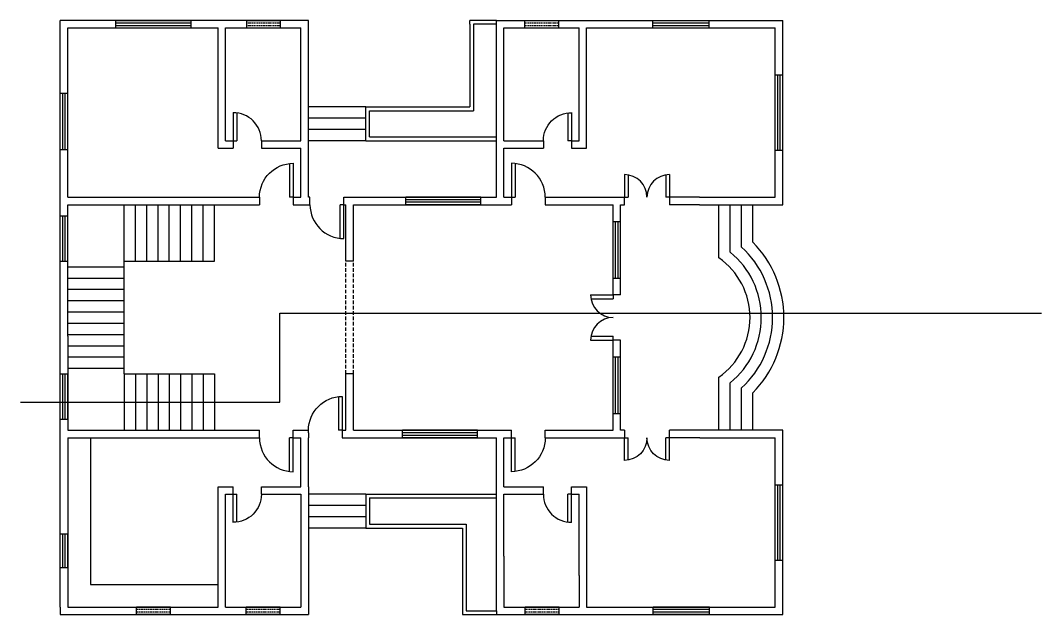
# Model space of a CAD drawing. Header units: millimetres. Extents: x -938220 to 926261, y -44187 to 232552.
# Drawn here: x -685143 to -657984, y 41745 to 57545 of the extents above; entities that cross this region are included whole.
import ezdxf

# ---------------------------------------------------------------- set-up
doc = ezdxf.new("R2010")
doc.units = ezdxf.units.MM
doc.linetypes.add('HIDDEN', pattern=[9.525, 6.35, -3.175])
for name, color, linetype in [('ARCH', 235, 'Continuous'), ('DOORS', 30, 'Continuous'), ('STEPS', 11, 'Continuous'), ('TEXT', 170, 'Continuous'), ('VENTILATOR', 130, 'Continuous')]:
    doc.layers.add(name, color=color, linetype=linetype)
doc.layers.add('walls', color=7, linetype='Continuous', true_color=0xf8ce8b)
doc.layers.add('WINDOWS', color=7, linetype='Continuous', true_color=0xd4e480)
doc.layers.get('TEXT').off()

# ---------------------------------------------------------------- blocks, each defined once
blk = doc.blocks.new('W3')
at = {"layer": 'WINDOWS', "ltscale": 5}
for p, q in [((-450, 200), (-450, 0)), ((-450, 200), (450, 200)), ((-450, 133), (450, 133)), ((-450, 67), (450, 67)), ((-450, 0), (450, 0)), ((450, 200), (450, 0))]:
    blk.add_line(p, q, dxfattribs=at)
blk = doc.blocks.new('W2')
at = {"layer": 'WINDOWS', "ltscale": 5}
for p, q in [((-600, 200), (-600, 0)), ((-600, 200), (600, 200)), ((-600, 133), (600, 133)), ((-600, 67), (600, 67)), ((-600, 0), (600, 0)), ((600, 200), (600, 0))]:
    blk.add_line(p, q, dxfattribs=at)
blk = doc.blocks.new('W1')
at = {"layer": 'WINDOWS', "ltscale": 5}
for p, q in [((-750, 200), (-750, 0)), ((-750, 200), (750, 200)), ((-750, 133), (750, 133)), ((-750, 67), (750, 67)), ((-750, 0), (750, 0)), ((750, 200), (750, 0))]:
    blk.add_line(p, q, dxfattribs=at)
blk = doc.blocks.new('W')
at = {"layer": 'WINDOWS', "ltscale": 5}
for p, q in [((11726, 13760), (11726, 13560)), ((11726, 13760), (13726, 13760)), ((11726, 13694), (13726, 13694)), ((11726, 13627), (13726, 13627)), ((13726, 13760), (13726, 13560)), ((11726, 13560), (13726, 13560))]:
    blk.add_line(p, q, dxfattribs=at)
blk = doc.blocks.new('WW')
at = {"layer": 'walls', "ltscale": 5}
blk.add_blockref('W', (-12726, -13560), dxfattribs=at)
blk = doc.blocks.new('V1')
at = {"layer": 'VENTILATOR', "ltscale": 5}
for p, q in [((-450, 200), (-450, 0)), ((-450, 200), (450, 200)), ((-450, 0), (450, 0)), ((450, 200), (450, 0))]:
    blk.add_line(p, q, dxfattribs=at)
at = {"layer": 'VENTILATOR', "linetype": 'HIDDEN', "ltscale": 5}
for p, q in [((-450, 133), (450, 133)), ((-450, 67), (450, 67))]:
    blk.add_line(p, q, dxfattribs=at)
blk = doc.blocks.new('D1')
at = {"layer": 'DOORS', "ltscale": 5}
for p, q in [((0, 900), (0, 0)), ((100, 894.427191), (100, 0)), ((0, 600), (0, 0)), ((0, 0), (100, 0)), ((0, 0), (100, 0))]:
    blk.add_line(p, q, dxfattribs=at)
blk.add_arc((0, 0), 900, 0, 90, dxfattribs=at)
blk = doc.blocks.new('D2')
at = {"layer": 'DOORS', "ltscale": 5}
for p, q in [((0, 750), (0, 0)), ((0, 600), (0, 0)), ((100, 744), (100, 0)), ((0, 0), (100, 0)), ((0, 0), (100, 0)), ((0, 0), (100, 0))]:
    blk.add_line(p, q, dxfattribs=at)
blk.add_arc((3, 0), 747, 0, 90.2477, dxfattribs=at)
blk = doc.blocks.new('DD')
at = {"layer": 'DOORS', "ltscale": 5}
for p, q in [((0, 600), (0, 0)), ((0, 600), (0, 0)), ((100, 592), (100, 0)), ((1100, 592), (1100, 0)), ((1200, 600), (1200, 0)), ((1200, 600), (1200, 0)), ((0, 0), (100, 0)), ((1200, 0), (1100, 0))]:
    blk.add_line(p, q, dxfattribs=at)
for centre, start, end in [((0, 0), 0, 90), ((1200, 0), 90, 180)]:
    blk.add_arc(centre, 600, start, end, dxfattribs=at)

msp = doc.modelspace()

# ---------------------------------------------------------------- linework, layer by layer
at = {"ltscale": 5}
msp.add_lwpolyline([(-685143.3, 47395.1), (-678247.7, 47395.1), (-678248.3, 49760.1), (-657984.2, 49760.1)], dxfattribs=at)
at = {"layer": 'ARCH', "linetype": 'HIDDEN', "ltscale": 15}
for p, q in [((-676485.2, 48145.1), (-676485.2, 51145.1)), ((-676285.2, 48145.1), (-676285.2, 51145.1))]:
    msp.add_line(p, q, dxfattribs=at)
at = {"layer": 'STEPS', "ltscale": 5}
for p, q in [((-675958.7, 55245.1), (-677485.2, 55245.1)), ((-675958.7, 54945.1), (-677485.2, 54945.1)), ((-675958.7, 54645.1), (-677485.2, 54645.1)), ((-675958.7, 54345.1), (-677485.2, 54345.1)), ((-682383, 51145.1), (-679983, 51145.1)), ((-683883, 50995.1), (-682383, 50995.1)), ((-683883, 48295.1), (-682383, 48295.1)), ((-682383, 48145.1), (-679983, 48145.1)), ((-682383, 48145.1), (-682383, 46645.1)), ((-682083, 48145.1), (-682083, 46645.1)), ((-681783, 48145.1), (-681783, 46645.1)), ((-681483, 48145.1), (-681483, 46645.1)), ((-681183, 48145.1), (-681183, 46645.1)), ((-680883, 48145.1), (-680883, 46645.1)), ((-680583, 48145.1), (-680583, 46645.1)), ((-680283, 48145.1), (-680283, 46645.1)), ((-679983, 48145.1), (-679983, 46645.1)), ((-665666.6, 46645.1), (-665666.6, 46645.1)), ((-665666.5, 46656.7), (-665666.5, 46656.7)), ((-675958.7, 44945.1), (-677485.2, 44945.1)), ((-675958.7, 44645.1), (-677485.2, 44645.1)), ((-675958.7, 44345.1), (-677485.2, 44345.1)), ((-675958.7, 44045.1), (-677485.2, 44045.1))]:
    msp.add_line(p, q, dxfattribs=at)
at = {"layer": 'STEPS', "ltscale": 10}
for p, q in [((-682383, 51145.1), (-682383, 52645.1)), ((-682083, 51145.1), (-682083, 52645.1)), ((-681783, 51145.1), (-681783, 52645.1)), ((-681483, 51145.1), (-681483, 52645.1)), ((-681183, 51145.1), (-681183, 52645.1)), ((-680883, 51145.1), (-680883, 52645.1)), ((-680583, 51145.1), (-680583, 52645.1)), ((-680283, 51145.1), (-680283, 52645.1)), ((-679983, 51145.1), (-679983, 52645.1)), ((-682383, 48145.1), (-682383, 51145.1)), ((-683883, 50695.1), (-682383, 50695.1)), ((-683883, 50395.1), (-682383, 50395.1)), ((-683883, 50095.1), (-682383, 50095.1)), ((-683883, 49795.1), (-682383, 49795.1)), ((-683883, 49495.1), (-682383, 49495.1)), ((-683883, 49195.1), (-682383, 49195.1)), ((-683883, 48895.1), (-682383, 48895.1)), ((-683883, 48595.1), (-682383, 48595.1))]:
    msp.add_line(p, q, dxfattribs=at)
at = {"layer": 'STEPS', "ltscale": 5}
for points in [[(-666566.6, 46645.1), (-666566.6, 48061.1, 0.5230204), (-666566.6, 51229), (-666566.6, 52645.1)], [(-666266.6, 46645.1), (-666266.6, 47911.3, 0.477824), (-666266.6, 51378.8), (-666266.6, 52645.1)], [(-665966.6, 46645.1), (-665966.6, 47773.4, 0.4426268), (-665966.6, 51516.7), (-665966.6, 52645.1)], [(-665666.6, 46645.1), (-665666.6, 47645.1, 0.4142136), (-665666.6, 51645.1), (-665666.6, 52645.1)]]:
    msp.add_lwpolyline(points, format="xyb", dxfattribs=at)
at = {"layer": 'walls', "ltscale": 5}
for p, q in [((-677485.2, 57545.1), (-684085.2, 57545.1)), ((-684085.2, 55611.5), (-684085.2, 57545.1)), ((-683885.2, 57345.1), (-679885.2, 57345.1)), ((-683885.2, 55611.5), (-683885.2, 57345.1)), ((-679885.2, 54145.1), (-679885.2, 57345.1)), ((-679685.2, 57345.1), (-677685.2, 57345.1)), ((-679685.2, 54345.1), (-679685.2, 57345.1)), ((-677685.2, 54345.1), (-677685.2, 57345.1)), ((-677485.2, 52845.1), (-677485.2, 57545.1)), ((-672485.2, 57545.1), (-673190.9, 57545.1)), ((-673188.7, 57445.1), (-673190.9, 57545.1)), ((-673188.7, 57445.1), (-673188.7, 55245.1)), ((-673088.7, 57445.1), (-673088.7, 55145.1)), ((-672485.2, 57445.1), (-673088.7, 57445.1)), ((-672485.2, 57545.1), (-665066.6, 57545.1)), ((-672485.2, 57445.1), (-672485.2, 57545.1)), ((-672485.2, 57445.1), (-672485.2, 57545.1)), ((-672485.2, 52845.1), (-672485.2, 57445.1)), ((-672285.2, 57345.1), (-670285.2, 57345.1)), ((-672285.2, 54345.1), (-672285.2, 57345.1)), ((-670285.2, 54345.1), (-670285.2, 57345.1)), ((-670085.2, 57345.1), (-665066.6, 57345.1)), ((-670085.2, 54145.1), (-670085.2, 57345.1)), ((-665066.6, 57545.1), (-664866.6, 57545.1)), ((-684085.2, 54111.5), (-684085.2, 55611.5)), ((-683885.2, 54111.5), (-683885.2, 55611.5)), ((-675958.7, 55245.1), (-673188.7, 55245.1)), ((-675958.7, 54345.1), (-675958.7, 55245.1)), ((-675858.7, 55145.1), (-673088.7, 55145.1)), ((-675858.7, 54445.1), (-675858.7, 55145.1)), ((-679685.2, 54345.1), (-679485.2, 54345.1)), ((-679485.2, 54345.1), (-679485.2, 54145.1)), ((-678735.2, 54345.1), (-677685.2, 54345.1)), ((-678735.2, 54345.1), (-678735.2, 54145.1)), ((-675958.7, 54345.1), (-672485.2, 54345.1)), ((-675858.7, 54445.1), (-672485.2, 54445.1)), ((-672285.2, 54345.1), (-671235.2, 54345.1)), ((-671235.2, 54345.1), (-671235.2, 54145.1)), ((-670485.2, 54345.1), (-670285.2, 54345.1)), ((-670485.2, 54345.1), (-670485.2, 54145.1)), ((-684085.2, 52345.1), (-684085.2, 54111.5)), ((-683885.2, 52845.1), (-683885.2, 54111.5)), ((-679885.2, 54145.1), (-679485.2, 54145.1)), ((-678735.2, 54145.1), (-677685.2, 54145.1)), ((-677685.2, 52845.1), (-677685.2, 54145.1)), ((-672285.2, 54145.1), (-671235.2, 54145.1)), ((-672285.2, 52845.1), (-672285.2, 54145.1)), ((-670485.2, 54145.1), (-670085.2, 54145.1)), ((-683885.2, 52845.1), (-678785.2, 52845.1)), ((-678785.2, 52845.1), (-678785.2, 52645.1)), ((-677885.2, 52845.1), (-677685.2, 52845.1)), ((-677885.2, 52845.1), (-677885.2, 52645.1)), ((-677442, 52845.1), (-677485.2, 52845.1)), ((-677442, 52645.1), (-677442, 52845.1)), ((-676542, 52845.1), (-672485.2, 52845.1)), ((-676542, 52645.1), (-676542, 52845.1)), ((-672285.2, 52845.1), (-672085.2, 52845.1)), ((-672085.2, 52845.1), (-672085.2, 52645.1)), ((-671185.2, 52845.1), (-668979.5, 52845.1)), ((-671185.2, 52845.1), (-671185.2, 52645.1)), ((-669079.5, 52645.1), (-669079.5, 52845.1)), ((-667082, 52845.1), (-667879.5, 52845.1)), ((-667879.5, 52845.1), (-667879.5, 52645.1)), ((-667082, 52845.1), (-665066.6, 52845.1)), ((-683885.2, 52645.1), (-678785.2, 52645.1)), ((-683885.2, 52345.1), (-683885.2, 52645.1)), ((-677885.2, 52645.1), (-677442, 52645.1)), ((-676542, 52645.1), (-676485.2, 52645.1)), ((-676485.2, 51145.1), (-676485.2, 52645.1)), ((-676285.2, 52645.1), (-672085.2, 52645.1)), ((-676285.2, 51145.1), (-676285.2, 52645.1)), ((-671185.2, 52645.1), (-669379.5, 52645.1)), ((-669379.5, 50245.1), (-669379.5, 52645.1)), ((-669179.5, 50245.1), (-669179.5, 52645.1)), ((-667082, 52645.1), (-667879.5, 52645.1)), ((-684085.2, 51145.1), (-684085.2, 52376.5)), ((-683885.2, 51145.1), (-683885.2, 52345.1)), ((-684085.2, 49345.1), (-684085.2, 51145.1)), ((-683885.2, 49145.1), (-683885.2, 51145.1)), ((-676285.2, 51145.1), (-676485.2, 51145.1)), ((-669179.5, 50245.1), (-669379.5, 50245.1)), ((-669379.5, 46645.1), (-669379.5, 49045.1)), ((-669179.5, 49045.1), (-669379.5, 49045.1)), ((-669179.5, 46645.1), (-669179.5, 49045.1)), ((-676485.2, 46645.1), (-676485.2, 48145.1)), ((-676285.2, 48145.1), (-676485.2, 48145.1)), ((-676285.2, 46645.1), (-676285.2, 48145.1)), ((-683885.2, 46645.1), (-678785.2, 46645.1)), ((-683885.2, 46445.1), (-678785.2, 46445.1)), ((-679685.2, 46445.1), (-678785.2, 46445.1)), ((-678785.2, 46445.1), (-678785.2, 46645.1)), ((-677885.2, 46645.1), (-677485.2, 46645.1)), ((-677885.2, 46445.1), (-677885.2, 46645.1)), ((-677885.2, 46445.1), (-677685.2, 46445.1)), ((-677685.2, 45145.1), (-677685.2, 46445.1)), ((-677485.2, 46576.5), (-677485.2, 46645.1)), ((-677485.2, 46576.5), (-677485.2, 46445.1)), ((-677485.2, 45145.1), (-677485.2, 46445.1)), ((-676582, 46645.1), (-676582, 46445.1)), ((-676582, 46645.1), (-676485.2, 46645.1)), ((-676582, 46445.1), (-672485.2, 46445.1)), ((-676285.2, 46645.1), (-672085.2, 46645.1)), ((-672485.2, 42421), (-672485.2, 46445.1)), ((-672285.2, 46445.1), (-672085.2, 46445.1)), ((-672285.2, 45145.1), (-672285.2, 46445.1)), ((-672085.2, 46445.1), (-672085.2, 46645.1)), ((-671185.2, 46645.1), (-669379.5, 46645.1)), ((-671185.2, 46445.1), (-671185.2, 46645.1)), ((-671185.2, 46445.1), (-668979.5, 46445.1)), ((-669079.5, 46645.1), (-669079.5, 46445.1)), ((-667072, 46645.1), (-667879.5, 46645.1)), ((-667879.5, 46445.1), (-667879.5, 46645.1)), ((-667072, 46445.1), (-667879.5, 46445.1)), ((-667072, 46445.1), (-665066.6, 46445.1)), ((-679485.2, 44945.1), (-679485.2, 45145.1)), ((-678735.2, 44945.1), (-678735.2, 45145.1)), ((-677485.2, 45145.1), (-677485.2, 41745.1)), ((-671235.2, 44945.1), (-671235.2, 45145.1)), ((-670485.2, 44945.1), (-670485.2, 45145.1)), ((-675958.7, 44945.1), (-672485.2, 44945.1)), ((-675958.7, 44945.1), (-675958.7, 44045.1)), ((-675858.7, 44845.1), (-672485.2, 44845.1)), ((-675858.7, 44845.1), (-675858.7, 44145.1)), ((-672285.2, 43300.9), (-672285.2, 44945.1)), ((-670285.2, 42780.1), (-670285.2, 44945.1)), ((-672285.2, 43300.9), (-672285.2, 41945.1)), ((-670285.2, 42780.1), (-670285.2, 41945.1)), ((-670085.2, 42784.2), (-670085.2, 41945.1)), ((-684085.2, 41945.1), (-684085.2, 41745.1)), ((-672485.2, 41845.1), (-672485.2, 41745.1)), ((-684085.2, 41745.1), (-677485.2, 41745.1))]:
    msp.add_line(p, q, dxfattribs=at)
for points in [[(-667082, 52645.1), (-664866.6, 52645.1), (-664866.6, 57545.1)], [(-665066.6, 52845.1), (-665066.6, 57345.1)], [(-669179.5, 52645.1), (-669079.5, 52645.1)], [(-684085.2, 41945.1), (-684085.2, 49345.1)], [(-683885.2, 49145.1), (-683885.2, 46645.1)], [(-683885.2, 46445.1), (-683885.2, 41945.1), (-679885.2, 41945.1)], [(-683283, 46445.1), (-683283, 42545.1), (-679885.2, 42545.1)], [(-675958.7, 44045.1), (-673385.2, 44045.1), (-673385.2, 41745.1), (-664866.6, 41745.1), (-664866.6, 43083.1), (-664866.6, 46645.1), (-667072, 46645.1)], [(-670085.2, 41945.1), (-665066.6, 41945.1), (-665066.6, 43110.9), (-665066.6, 46445.1)], [(-669079.5, 46645.1), (-669179.5, 46645.1)], [(-679885.2, 41945.1), (-679885.2, 45145.1), (-679485.2, 45145.1)], [(-678735.2, 45145.1), (-677685.2, 45145.1)], [(-672285.2, 45145.1), (-671235.2, 45145.1)], [(-670485.2, 45145.1), (-670085.2, 45145.1), (-670085.2, 42784.2)], [(-679685.2, 41945.1), (-679685.2, 44945.1), (-679485.2, 44945.1)], [(-678735.2, 44945.1), (-677685.2, 44945.1), (-677685.2, 41945.1)], [(-672285.2, 44945.1), (-671235.2, 44945.1)], [(-670485.2, 44945.1), (-670285.2, 44945.1)], [(-675858.7, 44145.1), (-673285.2, 44145.1), (-673285.2, 41845.1), (-672485.2, 41845.1), (-672485.2, 42421)], [(-679685.2, 41945.1), (-677685.2, 41945.1)], [(-672285.2, 41945.1), (-670285.2, 41945.1)]]:
    msp.add_lwpolyline(points, dxfattribs=at)

# ---------------------------------------------------------------- block references
at = {"layer": 'DOORS', "ltscale": 5}
for name, p in [('D2', (-679485.2, 54345.1)), ('D1', (-672085.2, 52845.1)), ('DD', (-669079.5, 52845.1))]:
    msp.add_blockref(name, p, dxfattribs=at)
at = {"layer": 'DOORS', "ltscale": 5, "xscale": -1}
for name, p in [('D2', (-670485.2, 54345.1)), ('D1', (-677885.2, 52845.1)), ('D1', (-676582, 46645.1))]:
    msp.add_blockref(name, p, dxfattribs=at)
at = {"layer": 'DOORS', "ltscale": 5}
for name, p, rotation in [('D1', (-676542, 52645.1), 180), ('DD', (-669379.5, 49045.1), 90), ('D1', (-677885.2, 46445.1), 180), ('D2', (-670485.2, 44945.1), 180)]:
    msp.add_blockref(name, p, dxfattribs=dict(at, rotation=rotation))
at = {"layer": 'DOORS', "ltscale": 5, "xscale": -1, "rotation": 180}
for name, p in [('D1', (-672085.2, 46445.1)), ('DD', (-669079.5, 46445.1)), ('D2', (-679485.2, 44945.1))]:
    msp.add_blockref(name, p, dxfattribs=at)
at = {"layer": 'TEXT', "ltscale": 5, "rotation": 180}
for p in [(-673896.7, 52844.4), (-673985.2, 46645.1)]:
    msp.add_blockref('WW', p, dxfattribs=at)
at = {"layer": 'VENTILATOR', "ltscale": 5, "rotation": 180}
for p in [(-681605.2, 41945.1), (-678685.2, 41945.1), (-671266.6, 41945.1)]:
    msp.add_blockref('V1', p, dxfattribs=at)
at = {"layer": 'WINDOWS', "ltscale": 5}
for name, p in [('WW', (-681613.6, 57345.1)), ('V1', (-678683.6, 57345.1)), ('V1', (-671285.2, 57345.1)), ('W1', (-667585.2, 57345.1))]:
    msp.add_blockref(name, p, dxfattribs=at)
for name, p, rotation in [('WW', (-664866.6, 55095.3), 90), ('W1', (-683885.2, 54861.5), 90), ('W2', (-683885.2, 51745.1), 90), ('W1', (-669179.5, 51445.1), 90), ('W1', (-669179.5, 47845.1), 90), ('W2', (-683885.2, 47545.1), 90), ('WW', (-664866.6, 44195.1), 90), ('W3', (-683885.2, 43445.1), 90), ('W1', (-667566.6, 41945.1), 180)]:
    msp.add_blockref(name, p, dxfattribs=dict(at, rotation=rotation))

doc.saveas('drawing.dxf')
